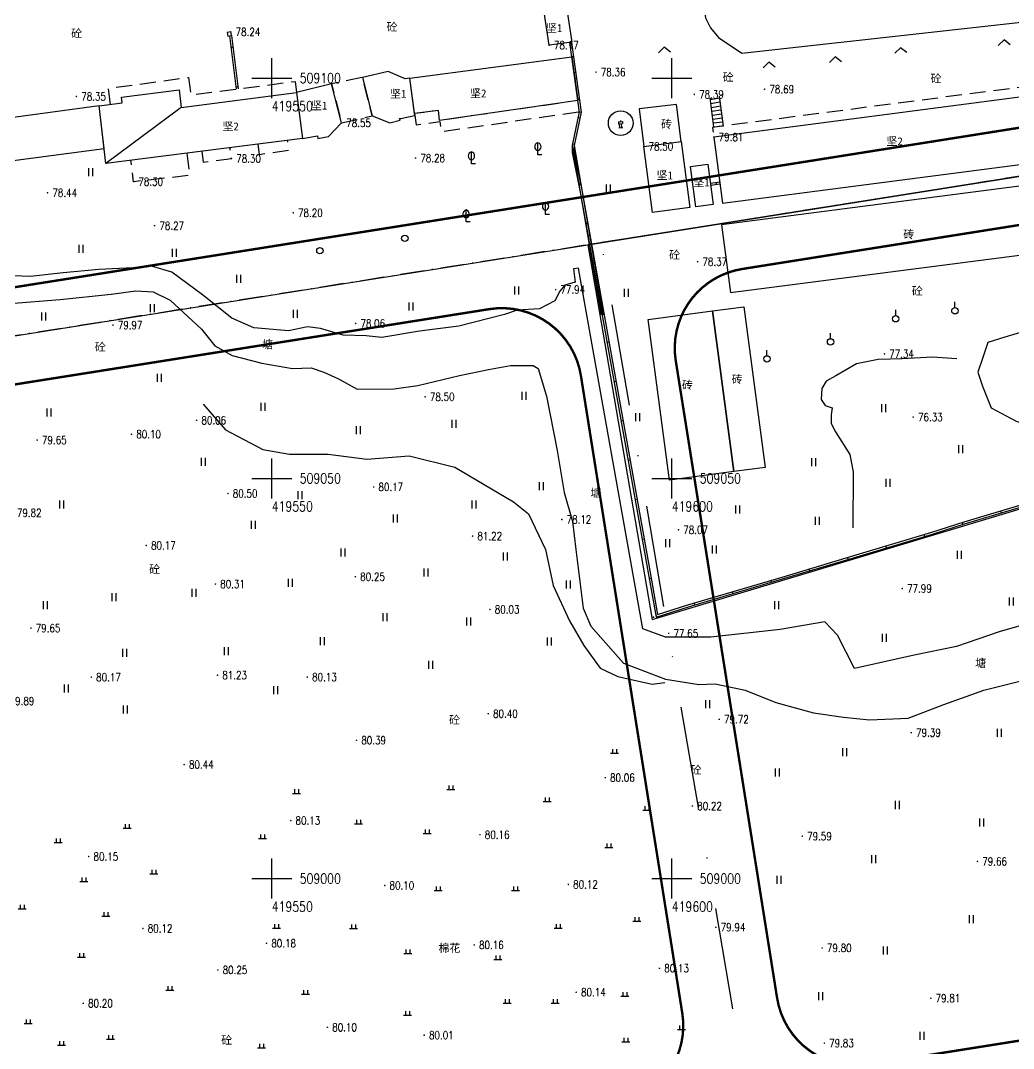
# Model space of a CAD drawing. Header units: millimetres. Extents: x 415847 to 420533, y 507593 to 509769.
# Drawn here: x 419518.6 to 419642.7, y 508978.8 to 509107.2 of the extents above; entities that cross this region are included whole.
import ezdxf
from ezdxf.enums import TextEntityAlignment as Align

# ---------------------------------------------------------------- set-up
doc = ezdxf.new("R2010")
doc.units = ezdxf.units.MM
for name, pattern in [('DASHDOT', [25.4, 12.7, -6.35, 0, -6.35]), ('X5', [3, 2, -1]), ('X9', [10, 6, -2, 0, -2])]:
    doc.linetypes.add(name, pattern=pattern)
for name, color, linetype in [('0-000规划道路中心线', 2, 'Continuous'), ('DLDW', 11, 'Continuous'), ('DMTZ', 3, 'Continuous'), ('GCD', 1, 'Continuous'), ('JMD', 6, 'Continuous'), ('JZD', 1, 'Continuous'), ('PP-COM', 7, 'Continuous'), ('RD-中线', 1, 'DASHDOT'), ('SXSS', 5, 'Continuous'), ('TK', 7, 'Continuous'), ('ZBTZ', 3, 'Continuous'), ('ZJ', 7, 'Continuous')]:
    doc.layers.add(name, color=color, linetype=linetype)
doc.styles.add('ht11k', font='simhei.ttf', dxfattribs={"height": 1})
doc.styles.add('HZ', font='rs.shx', dxfattribs={"width": 0.8, "bigfont": 'hztxt.shx'})
doc.linetypes.add('10421', pattern='A,2,[150,AAA.SHX,S=1,R=0,X=0,Y=1],1e-11', length=2)
doc.linetypes.add('10422', pattern='A,2,[150,AAA.SHX,S=1,R=0,X=0,Y=1],2,[177,AAA.SHX,S=1,R=0,X=0,Y=0.8],1e-09', length=4)

# ---------------------------------------------------------------- blocks, each defined once
blk = doc.blocks.new('gc121')
for p, q in [((-0.5, -1), (-0.5, 1)), ((0.5, -1), (0.5, 1))]:
    blk.add_line(p, q)
blk = doc.blocks.new('gc102')
for p, q in [((-1, 3), (1, 3)), ((-1, 3), (-1, 2)), ((-1, 2), (1, 2)), ((-1, 0), (1, 0)), ((-0.5, 0), (-0.5, 2)), ((0, 3.6), (0, 3)), ((0.5, 0), (0.5, 2)), ((1, 3), (1, 2))]:
    blk.add_line(p, q)
blk = doc.blocks.new('gc119')
for p, q in [((-1, 0), (1, 0)), ((-0.5, 1), (-0.5, 0)), ((0.5, 1), (0.5, 0))]:
    blk.add_line(p, q)
blk = doc.blocks.new('gc125')
blk.add_line((0, 0.8), (0, 2.2))
blk.add_circle((0, 0), 0.8)
blk = doc.blocks.new('gc211')
for p, q in [((0, 0), (-1.5, -1.32)), ((1.5, -1.32), (0, 0))]:
    blk.add_line(p, q)
blk = doc.blocks.new('acfgw')
at = {"color": 4}
for p, q in [((0, -5), (0, 5)), ((-5, 0), (5, 0))]:
    blk.add_line(p, q, dxfattribs=at)
blk = doc.blocks.new('GC0000')
at = {"linetype": 'Continuous'}
blk.add_point((0, 0), dxfattribs=at)
blk = doc.blocks.new('gc122')
blk.add_circle((0, 0), 0.8)
blk = doc.blocks.new('gc143')
for p, q in [((0, 0), (0, 3)), ((1, 0), (0, 0))]:
    blk.add_line(p, q)
for centre, start, end in [((0.225, 2), 102.68038, 257.31962), ((-0.225, 2), 282.68038, 77.31962)]:
    blk.add_arc(centre, 1.025, start, end)
blk = doc.blocks.new('GC200')
at = {"linetype": 'Continuous', "const_width": 0.2, "flags": 128}
blk.add_lwpolyline([(-0.1, 0, 1), (0.1, 0, 1)], format="xyb", close=True, dxfattribs=at)

msp = doc.modelspace()

# ---------------------------------------------------------------- linework, layer by layer
at = {"color": 0, "ltscale": 0.1}
msp.add_lwpolyline([(419753.583, 509175.875), (419748.787, 509182.569), (419702.35, 509197.503), (419702.709, 509198.672), (419677.073, 509207.506), (419673.216, 509209.035), (419664.369, 509212.495), (419658.501, 509214.79), (419656.948, 509215.397), (419642.661, 509218.021, -0.05388), (419498.541, 509156.064), (419438.141, 509137.489), (419465.554, 509059.139), (419467.988, 509059.888), (419589.514, 509079.17), (419731.871, 509101.758), (419728.938, 509122.43), (419747.296, 509127.638)], format="xyb", close=True, dxfattribs=at)
msp.add_lwpolyline([(419731.871, 509101.758), (419589.514, 509079.17), (419597.541, 509032.358), (419676.661, 509056.152), (419677.231, 509055.59), (419679.041, 509056.069), (419679.256, 509056.932), (419686.027, 509058.946), (419686.027, 509058.946), (419701.953, 509013.301), (419725.516, 509020.137), (419739.639, 509047.005)], close=True, dxfattribs=at)
at = {"layer": '0-000规划道路中心线', "linetype": 'X9', "ltscale": 0.5}
msp.add_line((419790.672, 509111.089), (419467.988, 509059.888), dxfattribs=at)
at = {"layer": 'DLDW', "color": 252, "linetype": '10422', "elevation": 78.323, "flags": 128}
msp.add_lwpolyline([(419602.645, 509111.056), (419603.755, 509110.92), (419604.223, 509107.523), (419604.838, 509106.284), (419605.844, 509105.071), (419608.737, 509103.109), (419657.952, 509108.553), (419657.624, 509120.201), (419620.009, 509118.298), (419618.921, 509118.209), (419616.848, 509117.826), (419614.132, 509117.234), (419611.373, 509116.46), (419602.304, 509112.789), (419602.645, 509111.056)], dxfattribs=at)
at = {"layer": 'DLDW', "color": 252, "linetype": 'Continuous'}
msp.add_circle((419593.616, 509094.38, 78.033), 1.542, dxfattribs=at)
at = {"layer": 'DMTZ', "color": 252, "linetype": '10421'}
for points, elevation in [([(419665.045, 509053.168), (419665.859, 509054.803), (419666.397, 509057.105), (419666.039, 509059.819), (419664.665, 509063.291), (419662.536, 509065.764), (419661.735, 509067.999), (419660.022, 509069.843), (419657.689, 509069.86), (419652.977, 509070.093), (419646.141, 509068.976), (419641.641, 509067.645), (419639.501, 509066.989), (419638.874, 509065.1), (419638.274, 509063.274), (419638.819, 509061.538), (419639.94, 509058.804), (419643.026, 509057.158), (419647.849, 509055.623), (419654.787, 509050.037)], 77.071), ([(419635.647, 509064.917), (419632.57, 509065.127), (419628.816, 509064.937), (419625.782, 509064.841), (419623.099, 509064.295), (419620.505, 509062.814), (419619.28, 509062.14), (419618.751, 509061.227), (419618.679, 509059.858), (419619.193, 509059.121), (419620.036, 509058.818), (419619.904, 509057.949), (419619.904, 509056.864), (419620.476, 509055.822), (419622.24, 509052.98), (419622.678, 509050.831), (419622.648, 509043.808)], 76.662), ([(419541.45, 509059.269), (419544.238, 509056.081), (419548.876, 509053.591), (419552.225, 509053.03), (419557.049, 509053.038), (419561.875, 509052.415), (419567.2, 509052.835), (419572.884, 509051.41), (419580.203, 509047.086), (419582.101, 509045.553), (419584.2, 509041.119), (419585.183, 509036.637), (419587.204, 509032.202), (419589.021, 509029.104), (419591.066, 509026.281), (419593.263, 509025.256), (419597.535, 509024.31), (419599.122, 509024.499)], 79.585)]:
    msp.add_lwpolyline(points, dxfattribs=dict(at, elevation=elevation))
at = {"layer": 'JMD', "color": 252, "linetype": 'Continuous'}
for p, q in [((419587.509, 509104.484, -3.639), (419587.261, 509104.452, -3.639)), ((419587.509, 509104.484), (419587.261, 509104.452)), ((419587.602, 509103.761, 80.712), (419587.354, 509103.729, -3.639)), ((419587.741, 509102.676), (419587.493, 509102.644)), ((419587.741, 509102.676), (419587.494, 509102.641)), ((419588.02, 509100.702), (419587.772, 509100.667)), ((419588.02, 509100.702), (419587.772, 509100.667)), ((419588.132, 509099.906), (419587.884, 509099.871)), ((419588.5, 509097.378), (419588.252, 509097.342)), ((419605.274, 509093.868, -3.639), (419604.795, 509097.541, 78.493)), ((419605.96, 509097.486, -3.639), (419604.83, 509097.275, -3.639)), ((419605.924, 509097.757, 78.493), (419606.412, 509094.016, -3.639)), ((419538.703, 509096.35), (419529.249, 509089.335)), ((419538.703, 509096.35), (419529.249, 509089.335)), ((419606.024, 509096.99, -3.639), (419604.893, 509096.788, -3.639)), ((419606.089, 509096.495, -3.639), (419604.957, 509096.301, -3.639)), ((419588.327, 509095.091), (419588.572, 509095.041)), ((419588.327, 509095.091), (419588.572, 509095.041)), ((419588.718, 509095.751), (419588.47, 509095.716)), ((419588.473, 509095.802), (419588.718, 509095.751)), ((419606.153, 509095.999, -3.639), (419605.02, 509095.815, -3.639)), ((419606.218, 509095.503, -3.639), (419605.084, 509095.328, -3.639)), ((419606.282, 509095.007, -3.639), (419605.147, 509094.841, -3.639)), ((419606.347, 509094.512, -3.639), (419605.21, 509094.355, -3.639)), ((419606.412, 509094.016, -3.639), (419605.274, 509093.868, -3.639)), ((419587.648, 509091.787), (419587.892, 509091.736)), ((419587.846, 509090.185), (419588.092, 509090.227)), ((419587.846, 509090.185), (419588.092, 509090.227)), ((419588.345, 509086.712, 82.81), (419588.59, 509086.761, 82.81)), ((419588.416, 509086.86), (419588.662, 509086.902)), ((419604.824, 509086.895), (419604.856, 509086.647)), ((419605.511, 509086.985, -3.639), (419605.543, 509086.737, -3.639)), ((419605.994, 509087.047), (419606.026, 509086.8)), ((419588.691, 509085.257), (419588.937, 509085.299)), ((419588.691, 509085.257), (419588.937, 509085.299)), ((419589.261, 509081.932), (419589.507, 509081.974)), ((419589.247, 509081.794, 82.81), (419589.493, 509081.838, 82.81)), ((419589.536, 509080.329), (419589.782, 509080.371)), ((419589.536, 509080.329), (419589.782, 509080.371)), ((419590.106, 509077.004), (419590.352, 509077.046)), ((419590.128, 509076.872, 82.81), (419590.374, 509076.916, 82.81)), ((419590.381, 509075.401), (419590.627, 509075.443)), ((419590.381, 509075.401), (419590.627, 509075.443)), ((419591.009, 509071.95, 82.81), (419591.256, 509071.994, 82.81)), ((419591.226, 509070.473), (419591.472, 509070.515)), ((419591.891, 509067.029, 82.81), (419592.137, 509067.073, 82.81)), ((419592.772, 509062.107, 82.81), (419593.018, 509062.151, 82.81)), ((419593.653, 509057.185, 82.81), (419593.899, 509057.229, 82.81)), ((419594.534, 509052.263, 82.81), (419594.78, 509052.308, 82.81)), ((419595.415, 509047.342, 82.81), (419595.661, 509047.386, 82.81)), ((419641.192, 509045.695, 82.81), (419641.12, 509045.935, 82.81)), ((419636.404, 509044.255, 82.81), (419636.328, 509044.493, 82.81)), ((419596.296, 509042.42, 82.81), (419596.543, 509042.464, 82.81)), ((419631.634, 509042.755, 82.81), (419631.563, 509042.995, 82.81)), ((419626.843, 509041.325, 82.81), (419626.772, 509041.564, 82.81)), ((419622.052, 509039.894, 82.81), (419621.981, 509040.133, 82.81)), ((419617.262, 509038.46, 82.81), (419617.191, 509038.699, 82.81)), ((419597.177, 509037.498, 82.81), (419597.423, 509037.542, 82.81)), ((419612.471, 509037.031, 82.81), (419612.4, 509037.271, 82.81)), ((419607.675, 509035.617, 82.81), (419607.604, 509035.857, 82.81)), ((419602.879, 509034.203, 82.81), (419602.809, 509034.442, 82.81)), ((419598.117, 509032.68, 82.81), (419598.04, 509032.918, 82.81))]:
    msp.add_line(p, q, dxfattribs=at)
at = {"layer": 'JMD', "color": 252, "linetype": 'Continuous', "flags": 128}
for points, elevation in [([(419586.906, 509108.586), (419587.509, 509104.484), (419584.673, 509104.119), (419584.07, 509108.221)], 78.403), ([(419544.955, 509105.308), (419544.888, 509105.765), (419544.427, 509105.706), (419544.495, 509105.241)], 78.353), ([(419553.1, 509098.212), (419553.833, 509092.474), (419555.706, 509092.81), (419555.771, 509092.449), (419557.102, 509092.688), (419558.715, 509094.395), (419557.485, 509099.269)], 78.353), ([(419653.049, 509098.863), (419605.261, 509092.641), (419606.344, 509084.372), (419654.126, 509090.593)], 78.643), ([(419528.451, 509096.544), (419531.324, 509096.916), (419531.233, 509097.618), (419538.419, 509098.548), (419538.703, 509096.35), (419553.1, 509098.212), (419553.833, 509092.474), (419529.249, 509089.335)], 78.383), ([(419501.732, 509092.933), (419502.504, 509087.709), (419529.043, 509091.199), (419528.451, 509096.544)], 78.113), ([(419601.167, 509092.102), (419600.575, 509096.697), (419595.941, 509096.144), (419596.491, 509091.458)], 78.533), ([(419596.497, 509091.459), (419601.167, 509092.102), (419602.243, 509083.838), (419597.573, 509083.195)], 78.533), ([(419602.36, 509088.977), (419604.518, 509089.243), (419605.172, 509084.219), (419603.016, 509083.939)], 78.633)]:
    msp.add_lwpolyline(points, close=True, dxfattribs=dict(at, elevation=elevation))
for points, elevation in [([(419544.707, 509105.276), (419545.566, 509098.633)], 78.353), ([(419544.955, 509105.308), (419545.814, 509098.665)], 78.353), ([(419544.891, 509103.855), (419545.139, 509103.887)], 78.353), ([(419587.493, 509102.644), (419587.261, 509104.452)], 80.712), ([(419587.493, 509102.644), (419587.261, 509104.452)], 80.712), ([(419587.493, 509102.644), (419587.261, 509104.452)], 80.712), ([(419587.741, 509102.676), (419587.509, 509104.484)], 80.712), ([(419566.11, 509100.169), (419564.546, 509100.812), (419561.353, 509100.095), (419562.551, 509095.282), (419564.747, 509094.399), (419566.041, 509094.745), (419565.987, 509094.946), (419566.11, 509094.97)], 78.533), ([(419566.11, 509094.97), (419567.886, 509095.316), (419567.274, 509100.001), (419566.7, 509099.927), (419566.11, 509100.169)], 78.533), ([(419545.532, 509098.898), (419545.78, 509098.93)], 78.353), ([(419587.558, 509091.631), (419587.54, 509090.695), (419588.538, 509085.752), (419597.055, 509038.181), (419598.04, 509032.655), (419602.077, 509033.966), (419613.849, 509037.438), (419622.3, 509039.968), (419632.58, 509043.038), (419636.606, 509044.319), (419644.4, 509046.658), (419652.488, 509049.046), (419655.37, 509050.137), (419667.271, 509053.545), (419675.248, 509055.896)], 82.81), ([(419587.808, 509091.626), (419587.791, 509090.718), (419588.784, 509085.799), (419597.302, 509038.225), (419598.236, 509032.981), (419602.003, 509034.205), (419613.778, 509037.678), (419622.229, 509040.208), (419632.507, 509043.277), (419636.533, 509044.558), (419644.329, 509046.898), (419652.409, 509049.283), (419655.292, 509050.375), (419667.202, 509053.785), (419675.038, 509056.095)], 82.81), ([(419604.824, 509086.895), (419605.994, 509087.047)], -3.639), ([(419604.856, 509086.647), (419606.027, 509086.8)], -3.639), ([(419604.856, 509086.647), (419606.026, 509086.8)], -3.639), ([(419604.856, 509086.647), (419606.026, 509086.8)], -3.639)]:
    msp.add_lwpolyline(points, dxfattribs=dict(at, elevation=elevation))
msp.add_lwpolyline([(419588.274, 509097.188), (419570.99, 509094.713), (419570.828, 509095.953), (419567.854, 509095.564), (419567.274, 509100.001), (419587.493, 509102.644)], close=True, dxfattribs=at)
for points in [[(419588.47, 509095.716), (419587.494, 509102.641)], [(419588.47, 509095.716), (419587.494, 509102.641)], [(419588.718, 509095.751), (419587.741, 509102.676)], [(419591.226, 509070.473), (419587.606, 509091.584), (419588.473, 509095.802)], [(419591.472, 509070.515), (419587.86, 509091.58), (419588.718, 509095.751)], [(419591.472, 509070.515), (419587.86, 509091.58), (419588.718, 509095.751)], [(419591.466, 509070.55), (419587.86, 509091.58), (419588.718, 509095.751)]]:
    msp.add_lwpolyline(points, dxfattribs=at)
at = {"layer": 'JMD', "color": 252, "linetype": 'X5', "flags": 128}
for points, elevation in [([(419529.864, 509096.697), (419529.616, 509098.725), (419539.614, 509100.098), (419539.899, 509097.9), (419552.923, 509099.585), (419553.1, 509098.212)], 78.383), ([(419653.049, 509098.863), (419652.893, 509100.068), (419605.105, 509093.846), (419605.261, 509092.641)], 78.733)]:
    msp.add_lwpolyline(points, dxfattribs=dict(at, elevation=elevation))
at = {"layer": 'JMD', "color": 252, "linetype": 'X5', "elevation": 78.579, "flags": 128}
msp.add_lwpolyline([(419558.715, 509094.395), (419562.551, 509095.282), (419561.353, 509100.095), (419557.485, 509099.269)], close=True, dxfattribs=at)
at = {"layer": 'JMD', "color": 252, "linetype": 'X5', "flags": 128}
msp.add_lwpolyline([(419567.854, 509095.564), (419567.886, 509095.316), (419568.035, 509094.176), (419571.01, 509094.564), (419571.189, 509093.327), (419588.473, 509095.802), (419588.274, 509097.188), (419570.99, 509094.713), (419570.828, 509095.953)], close=True, dxfattribs=at)
for points in [[(419548.281, 509091.765), (419548.446, 509090.475), (419552.124, 509091.003), (419551.967, 509092.235)], [(419541.275, 509090.87), (419541.45, 509089.503), (419544.962, 509089.944), (419544.787, 509091.319)], [(419539.399, 509090.631), (419539.756, 509087.835), (419532.735, 509087.062), (419532.394, 509089.736)]]:
    msp.add_lwpolyline(points, dxfattribs=at)
at = {"layer": 'JMD', "color": 252}
for points, elevation in [([(419655.015, 509087.993), (419606.229, 509081.687), (419607.323, 509073.226), (419656.034, 509079.499)], 81.351), ([(419599.721, 509049.774), (419597.046, 509069.841), (419605.1, 509070.915), (419607.775, 509050.847)], 80.632), ([(419607.775, 509050.847), (419605.1, 509070.915), (419609.006, 509071.435), (419611.68, 509051.367)], 81.474)]:
    msp.add_lwpolyline(points, close=True, dxfattribs=dict(at, elevation=elevation))
at = {"layer": 'PP-COM', "color": 7, "ltscale": 100, "const_width": 0.3, "flags": 128}
for points in [[(419703.873, 509245.252), (419755.757, 509172.839, -0.088448), (419776.925, 509128.485, -0.4472552), (419767.236, 509113.446), (419487.97, 509069.134)], [(419601.313, 508983.201), (419588.643, 509062.837, 0.4140939), (419577.2, 509071.142), (419489.851, 509057.282)], [(419449.504, 509047.926), (419376.474, 509025.467, 0.4207814), (419369.923, 509012.756), (419388.681, 508956.289, 0.3671351), (419410.795, 508942.841), (419593.004, 508971.753, 0.4143335), (419601.313, 508983.201)]]:
    msp.add_lwpolyline(points, format="xyb", dxfattribs=at)
msp.add_lwpolyline([(419777.304, 509000.996), (419624.609, 508976.768, -0.4140936), (419613.166, 508985.073), (419600.496, 509064.709, -0.4143332), (419608.805, 509076.157), (419761.848, 509100.441, -0.4157541), (419784.751, 509083.718), (419793.939, 509023.779, -0.412675)], format="xyb", close=True, dxfattribs=at)
at = {"layer": 'RD-中线'}
msp.add_line((419611.969, 508958.616), (419591.221, 509079.442), dxfattribs=at)
at = {"layer": 'SXSS', "color": 252, "linetype": '10421'}
for points, elevation in [([(419596.395, 509031.202), (419588.363, 509076.24), (419587.707, 509076.163), (419587.941, 509074.505), (419586.616, 509074.144), (419586.005, 509073.383), (419585.369, 509072.166), (419583.479, 509071.164), (419580.69, 509071.008), (419579.109, 509070.484), (419573.394, 509069), (419568.488, 509068.406), (419563.779, 509067.596), (419561.813, 509067.789), (419558.941, 509067.894), (419556.08, 509068.735), (419554.463, 509068.929), (419552.079, 509068.447), (419547.748, 509068.789), (419545.011, 509070.001), (419541.357, 509072.948), (419537.517, 509075.766), (419534.974, 509076.522), (419532.682, 509076.302), (419528.405, 509076.101), (419523.952, 509075.659), (419519.869, 509075.219), (419516.649, 509075.323)], 78.185), ([(419517.272, 509071.86), (419523.558, 509072.361), (419529.921, 509073.016), (419533.018, 509073.419), (419535.197, 509073.3), (419537.314, 509072.259), (419541.209, 509068.641), (419542.882, 509066.555), (419545.073, 509065.329), (419548.774, 509064.383), (419552.599, 509063.743), (419554.928, 509063.801), (419556.508, 509063.25), (419558.354, 509062.424), (419560.678, 509061.138), (419565.298, 509061.19), (419568.256, 509061.594), (419573.461, 509062.86), (419577.085, 509063.587), (419579.854, 509064.113), (419582.679, 509064.117), (419583.319, 509063.734), (419584.343, 509060.266), (419585.664, 509053.47), (419586.533, 509048.238), (419587.586, 509044.613), (419587.994, 509041.097), (419588.937, 509033.78), (419589.89, 509031.545), (419593.958, 509026.898), (419599.215, 509024.918)], 78.56), ([(419646.714, 509032.496), (419640.912, 509030.815), (419635.589, 509029.006), (419630.317, 509027.912), (419622.847, 509026.24), (419620.735, 509030.406), (419619.117, 509032.098), (419613.563, 509031.134), (419604.865, 509030.166), (419599.233, 509030.157), (419596.395, 509031.202)], 77.826), ([(419599.215, 509024.918), (419601.062, 509024.623), (419603.394, 509024.241), (419605.425, 509024.337), (419609.155, 509023.528), (419612.989, 509021.983), (419617.73, 509020.716), (419621.485, 509020.152), (419624.724, 509019.819), (419629.531, 509020.042), (419634.01, 509021.753), (419639.006, 509023.541), (419643.833, 509024.73)], 79.585)]:
    msp.add_lwpolyline(points, dxfattribs=dict(at, elevation=elevation))

# ---------------------------------------------------------------- block references
at = {"layer": 'DLDW', "color": 252, "linetype": 'Continuous', "xscale": 0.2499434900743988, "yscale": 0.2499434900743988, "zscale": 0.4998869801717842, "rotation": 3.337455158189995}
msp.add_blockref('gc102', (419593.628, 509093.805, -3.639), dxfattribs=at)
at = {"layer": 'GCD', "color": 252, "linetype": 'Continuous'}
ref = msp.add_blockref('GC200', (419544.888, 509105.765, 78.243), dxfattribs=dict(at, xscale=0.5, yscale=0.5, zscale=0.5))
ref.add_attrib('height', '78.24', dxfattribs={"linetype": 'Continuous', "height": 1, "style": 'HZ', "width": 0.8}).set_placement((419545.488, 509105.765, 78.243), align=Align.MIDDLE_LEFT)
ref = msp.add_blockref('GC200', (419584.673, 509104.119, 78.173), dxfattribs=dict(at, xscale=0.5, yscale=0.5, zscale=0.5))
ref.add_attrib('height', '78.17', dxfattribs={"linetype": 'Continuous', "height": 1, "style": 'HZ', "width": 0.8}).set_placement((419585.273, 509104.119, 78.173), align=Align.MIDDLE_LEFT)
ref = msp.add_blockref('GC200', (419590.529, 509100.745, 78.36), dxfattribs=dict(at, xscale=0.5, yscale=0.5, zscale=0.5))
ref.add_attrib('height', '78.36', dxfattribs={"linetype": 'Continuous', "height": 1, "style": 'HZ', "width": 0.8}).set_placement((419591.129, 509100.745, 78.36), align=Align.MIDDLE_LEFT)
ref = msp.add_blockref('GC200', (419611.601, 509098.611, 78.69), dxfattribs=dict(at, xscale=0.5, yscale=0.5, zscale=0.5))
ref.add_attrib('height', '78.69', dxfattribs={"linetype": 'Continuous', "height": 1, "style": 'HZ', "width": 0.8}).set_placement((419612.201, 509098.611, 78.69), align=Align.MIDDLE_LEFT)
ref = msp.add_blockref('GC200', (419525.59, 509097.706, 78.353), dxfattribs=dict(at, xscale=0.5, yscale=0.5, zscale=0.5))
ref.add_attrib('height', '78.35', dxfattribs={"linetype": 'Continuous', "height": 1, "style": 'HZ', "width": 0.8}).set_placement((419526.19, 509097.706, 78.353), align=Align.MIDDLE_LEFT)
ref = msp.add_blockref('GC200', (419602.818, 509097.967, 78.393), dxfattribs=dict(at, xscale=0.5, yscale=0.5, zscale=0.5))
ref.add_attrib('height', '78.39', dxfattribs={"linetype": 'Continuous', "height": 1, "style": 'HZ', "width": 0.8}).set_placement((419603.418, 509097.967, 78.393), align=Align.MIDDLE_LEFT)
ref = msp.add_blockref('GC200', (419558.715, 509094.395, 78.549), dxfattribs=dict(at, xscale=0.5, yscale=0.5, zscale=0.5))
ref.add_attrib('height', '78.55', dxfattribs={"linetype": 'Continuous', "height": 1, "style": 'HZ', "width": 0.8}).set_placement((419559.315, 509094.395, 78.549), align=Align.MIDDLE_LEFT)
ref = msp.add_blockref('GC200', (419605.261, 509092.641, 79.813), dxfattribs=dict(at, xscale=0.5, yscale=0.5, zscale=0.5))
ref.add_attrib('height', '79.81', dxfattribs={"linetype": 'Continuous', "height": 1, "style": 'HZ', "width": 0.8}).set_placement((419605.861, 509092.641, 79.813), align=Align.MIDDLE_LEFT)
ref = msp.add_blockref('GC200', (419596.497, 509091.459, 78.503), dxfattribs=dict(at, xscale=0.5, yscale=0.5, zscale=0.5))
ref.add_attrib('height', '78.50', dxfattribs={"linetype": 'Continuous', "height": 1, "style": 'HZ', "width": 0.8}).set_placement((419597.097, 509091.459, 78.503), align=Align.MIDDLE_LEFT)
ref = msp.add_blockref('GC200', (419544.962, 509089.944, 78.301), dxfattribs=dict(at, xscale=0.5, yscale=0.5, zscale=0.5))
ref.add_attrib('height', '78.30', dxfattribs={"linetype": 'Continuous', "height": 1, "style": 'HZ', "width": 0.8}).set_placement((419545.562, 509089.944, 78.301), align=Align.MIDDLE_LEFT)
ref = msp.add_blockref('GC200', (419567.977, 509090.014, 78.277), dxfattribs=dict(at, xscale=0.5, yscale=0.5, zscale=0.5))
ref.add_attrib('height', '78.28', dxfattribs={"linetype": 'Continuous', "height": 1, "style": 'HZ', "width": 0.8}).set_placement((419568.577, 509090.014, 78.277), align=Align.MIDDLE_LEFT)
ref = msp.add_blockref('GC200', (419532.735, 509087.062, 78.302), dxfattribs=dict(at, xscale=0.5, yscale=0.5, zscale=0.5))
ref.add_attrib('height', '78.30', dxfattribs={"linetype": 'Continuous', "height": 1, "style": 'HZ', "width": 0.8}).set_placement((419533.335, 509087.062, 78.302), align=Align.MIDDLE_LEFT)
ref = msp.add_blockref('GC200', (419521.987, 509085.681, 78.438), dxfattribs=dict(at, xscale=0.5, yscale=0.5, zscale=0.5))
ref.add_attrib('height', '78.44', dxfattribs={"linetype": 'Continuous', "height": 1, "style": 'HZ', "width": 0.8}).set_placement((419522.587, 509085.681, 78.438), align=Align.MIDDLE_LEFT)
ref = msp.add_blockref('GC200', (419552.691, 509083.171, 78.2), dxfattribs=dict(at, xscale=0.5, yscale=0.5, zscale=0.5))
ref.add_attrib('height', '78.20', dxfattribs={"linetype": 'Continuous', "height": 1, "style": 'HZ', "width": 0.8}).set_placement((419553.291, 509083.171, 78.2), align=Align.MIDDLE_LEFT)
ref = msp.add_blockref('GC200', (419535.361, 509081.568, 78.27), dxfattribs=dict(at, xscale=0.5, yscale=0.5, zscale=0.5))
ref.add_attrib('height', '78.27', dxfattribs={"linetype": 'Continuous', "height": 1, "style": 'HZ', "width": 0.8}).set_placement((419535.961, 509081.568, 78.27), align=Align.MIDDLE_LEFT)
ref = msp.add_blockref('GC200', (419603.23, 509077.064, 78.37), dxfattribs=dict(at, xscale=0.5, yscale=0.5, zscale=0.5))
ref.add_attrib('height', '78.37', dxfattribs={"linetype": 'Continuous', "height": 1, "style": 'HZ', "width": 0.8}).set_placement((419603.83, 509077.064, 78.37), align=Align.MIDDLE_LEFT)
ref = msp.add_blockref('GC200', (419585.486, 509073.58, 77.94), dxfattribs=dict(at, xscale=0.5, yscale=0.5, zscale=0.5))
ref.add_attrib('height', '77.94', dxfattribs={"linetype": 'Continuous', "height": 1, "style": 'HZ', "width": 0.8}).set_placement((419586.086, 509073.58, 77.94), align=Align.MIDDLE_LEFT)
ref = msp.add_blockref('GC200', (419530.162, 509069.148, 79.97), dxfattribs=dict(at, xscale=0.5, yscale=0.5, zscale=0.5))
ref.add_attrib('height', '79.97', dxfattribs={"linetype": 'Continuous', "height": 1, "style": 'HZ', "width": 0.8}).set_placement((419530.762, 509069.148, 79.97), align=Align.MIDDLE_LEFT)
ref = msp.add_blockref('GC200', (419530.162, 509069.148, 79.97), dxfattribs=dict(at, xscale=0.5, yscale=0.5, zscale=0.5))
ref.add_attrib('height', '79.97', dxfattribs={"linetype": 'Continuous', "height": 1, "style": 'HZ', "width": 0.8}).set_placement((419530.762, 509069.148, 79.97), align=Align.MIDDLE_LEFT)
ref = msp.add_blockref('GC200', (419560.488, 509069.352, 78.06), dxfattribs=dict(at, xscale=0.5, yscale=0.5, zscale=0.5))
ref.add_attrib('height', '78.06', dxfattribs={"linetype": 'Continuous', "height": 1, "style": 'HZ', "width": 0.8}).set_placement((419561.088, 509069.352, 78.06), align=Align.MIDDLE_LEFT)
ref = msp.add_blockref('GC200', (419626.579, 509065.548, 77.34), dxfattribs=dict(at, xscale=0.5, yscale=0.5, zscale=0.5))
ref.add_attrib('height', '77.34', dxfattribs={"linetype": 'Continuous', "height": 1, "style": 'HZ', "width": 0.8}).set_placement((419627.179, 509065.548, 77.34), align=Align.MIDDLE_LEFT)
ref = msp.add_blockref('GC200', (419569.17, 509060.183, 78.5), dxfattribs=dict(at, xscale=0.5, yscale=0.5, zscale=0.5))
ref.add_attrib('height', '78.50', dxfattribs={"linetype": 'Continuous', "height": 1, "style": 'HZ', "width": 0.8}).set_placement((419569.77, 509060.183, 78.5), align=Align.MIDDLE_LEFT)
ref = msp.add_blockref('GC200', (419540.614, 509057.246, 80.06), dxfattribs=dict(at, xscale=0.5, yscale=0.5, zscale=0.5))
ref.add_attrib('height', '80.06', dxfattribs={"linetype": 'Continuous', "height": 1, "style": 'HZ', "width": 0.8}).set_placement((419541.214, 509057.246, 80.06), align=Align.MIDDLE_LEFT)
ref = msp.add_blockref('GC200', (419630.178, 509057.66, 76.33), dxfattribs=dict(at, xscale=0.5, yscale=0.5, zscale=0.5))
ref.add_attrib('height', '76.33', dxfattribs={"linetype": 'Continuous', "height": 1, "style": 'HZ', "width": 0.8}).set_placement((419630.778, 509057.66, 76.33), align=Align.MIDDLE_LEFT)
ref = msp.add_blockref('GC200', (419520.688, 509054.787, 79.65), dxfattribs=dict(at, xscale=0.5, yscale=0.5, zscale=0.5))
ref.add_attrib('height', '79.65', dxfattribs={"linetype": 'Continuous', "height": 1, "style": 'HZ', "width": 0.8}).set_placement((419521.288, 509054.787, 79.65), align=Align.MIDDLE_LEFT)
ref = msp.add_blockref('GC200', (419532.474, 509055.511, 80.1), dxfattribs=dict(at, xscale=0.5, yscale=0.5, zscale=0.5))
ref.add_attrib('height', '80.10', dxfattribs={"linetype": 'Continuous', "height": 1, "style": 'HZ', "width": 0.8}).set_placement((419533.074, 509055.511, 80.1), align=Align.MIDDLE_LEFT)
ref = msp.add_blockref('GC200', (419544.532, 509048.109, 80.5), dxfattribs=dict(at, xscale=0.5, yscale=0.5, zscale=0.5))
ref.add_attrib('height', '80.50', dxfattribs={"linetype": 'Continuous', "height": 1, "style": 'HZ', "width": 0.8}).set_placement((419545.132, 509048.109, 80.5), align=Align.MIDDLE_LEFT)
ref = msp.add_blockref('GC200', (419562.74, 509048.926, 80.17), dxfattribs=dict(at, xscale=0.5, yscale=0.5, zscale=0.5))
ref.add_attrib('height', '80.17', dxfattribs={"linetype": 'Continuous', "height": 1, "style": 'HZ', "width": 0.8}).set_placement((419563.34, 509048.926, 80.17), align=Align.MIDDLE_LEFT)
ref = msp.add_blockref('GC200', (419517.55, 509045.691, 79.82), dxfattribs=dict(at, xscale=0.5, yscale=0.5, zscale=0.5))
ref.add_attrib('height', '79.82', dxfattribs={"linetype": 'Continuous', "height": 1, "style": 'HZ', "width": 0.8}).set_placement((419518.15, 509045.691, 79.82), align=Align.MIDDLE_LEFT)
ref = msp.add_blockref('GC200', (419586.261, 509044.868, 78.12), dxfattribs=dict(at, xscale=0.5, yscale=0.5, zscale=0.5))
ref.add_attrib('height', '78.12', dxfattribs={"linetype": 'Continuous', "height": 1, "style": 'HZ', "width": 0.8}).set_placement((419586.861, 509044.868, 78.12), align=Align.MIDDLE_LEFT)
ref = msp.add_blockref('GC200', (419600.837, 509043.576, 78.07), dxfattribs=dict(at, xscale=0.5, yscale=0.5, zscale=0.5))
ref.add_attrib('height', '78.07', dxfattribs={"linetype": 'Continuous', "height": 1, "style": 'HZ', "width": 0.8}).set_placement((419601.437, 509043.576, 78.07), align=Align.MIDDLE_LEFT)
ref = msp.add_blockref('GC200', (419534.314, 509041.621, 80.17), dxfattribs=dict(at, xscale=0.5, yscale=0.5, zscale=0.5))
ref.add_attrib('height', '80.17', dxfattribs={"linetype": 'Continuous', "height": 1, "style": 'HZ', "width": 0.8}).set_placement((419534.914, 509041.621, 80.17), align=Align.MIDDLE_LEFT)
ref = msp.add_blockref('GC200', (419534.314, 509041.621, 80.17), dxfattribs=dict(at, xscale=0.5, yscale=0.5, zscale=0.5))
ref.add_attrib('height', '80.17', dxfattribs={"linetype": 'Continuous', "height": 1, "style": 'HZ', "width": 0.8}).set_placement((419534.914, 509041.621, 80.17), align=Align.MIDDLE_LEFT)
ref = msp.add_blockref('GC200', (419575.109, 509042.792, 81.22), dxfattribs=dict(at, xscale=0.5, yscale=0.5, zscale=0.5))
ref.add_attrib('height', '81.22', dxfattribs={"linetype": 'Continuous', "height": 1, "style": 'HZ', "width": 0.8}).set_placement((419575.709, 509042.792, 81.22), align=Align.MIDDLE_LEFT)
ref = msp.add_blockref('GC200', (419542.964, 509036.798, 80.31), dxfattribs=dict(at, xscale=0.5, yscale=0.5, zscale=0.5))
ref.add_attrib('height', '80.31', dxfattribs={"linetype": 'Continuous', "height": 1, "style": 'HZ', "width": 0.8}).set_placement((419543.564, 509036.798, 80.31), align=Align.MIDDLE_LEFT)
ref = msp.add_blockref('GC200', (419560.459, 509037.714, 80.25), dxfattribs=dict(at, xscale=0.5, yscale=0.5, zscale=0.5))
ref.add_attrib('height', '80.25', dxfattribs={"linetype": 'Continuous', "height": 1, "style": 'HZ', "width": 0.8}).set_placement((419561.059, 509037.714, 80.25), align=Align.MIDDLE_LEFT)
ref = msp.add_blockref('GC200', (419628.813, 509036.239, 77.99), dxfattribs=dict(at, xscale=0.5, yscale=0.5, zscale=0.5))
ref.add_attrib('height', '77.99', dxfattribs={"linetype": 'Continuous', "height": 1, "style": 'HZ', "width": 0.8}).set_placement((419629.413, 509036.239, 77.99), align=Align.MIDDLE_LEFT)
ref = msp.add_blockref('GC200', (419577.277, 509033.623, 80.03), dxfattribs=dict(at, xscale=0.5, yscale=0.5, zscale=0.5))
ref.add_attrib('height', '80.03', dxfattribs={"linetype": 'Continuous', "height": 1, "style": 'HZ', "width": 0.8}).set_placement((419577.877, 509033.623, 80.03), align=Align.MIDDLE_LEFT)
ref = msp.add_blockref('GC200', (419519.906, 509031.289, 79.65), dxfattribs=dict(at, xscale=0.5, yscale=0.5, zscale=0.5))
ref.add_attrib('height', '79.65', dxfattribs={"linetype": 'Continuous', "height": 1, "style": 'HZ', "width": 0.8}).set_placement((419520.506, 509031.289, 79.65), align=Align.MIDDLE_LEFT)
ref = msp.add_blockref('GC200', (419599.617, 509030.639, 77.65), dxfattribs=dict(at, xscale=0.5, yscale=0.5, zscale=0.5))
ref.add_attrib('height', '77.65', dxfattribs={"linetype": 'Continuous', "height": 1, "style": 'HZ', "width": 0.8}).set_placement((419600.217, 509030.639, 77.65), align=Align.MIDDLE_LEFT)
ref = msp.add_blockref('GC200', (419527.458, 509025.16, 80.17), dxfattribs=dict(at, xscale=0.5, yscale=0.5, zscale=0.5))
ref.add_attrib('height', '80.17', dxfattribs={"linetype": 'Continuous', "height": 1, "style": 'HZ', "width": 0.8}).set_placement((419528.058, 509025.16, 80.17), align=Align.MIDDLE_LEFT)
ref = msp.add_blockref('GC200', (419543.222, 509025.408, 81.23), dxfattribs=dict(at, xscale=0.5, yscale=0.5, zscale=0.5))
ref.add_attrib('height', '81.23', dxfattribs={"linetype": 'Continuous', "height": 1, "style": 'HZ', "width": 0.8}).set_placement((419543.822, 509025.408, 81.23), align=Align.MIDDLE_LEFT)
ref = msp.add_blockref('GC200', (419554.446, 509025.176, 80.13), dxfattribs=dict(at, xscale=0.5, yscale=0.5, zscale=0.5))
ref.add_attrib('height', '80.13', dxfattribs={"linetype": 'Continuous', "height": 1, "style": 'HZ', "width": 0.8}).set_placement((419555.046, 509025.176, 80.13), align=Align.MIDDLE_LEFT)
ref = msp.add_blockref('GC200', (419516.647, 509022.187, 79.89), dxfattribs=dict(at, xscale=0.5, yscale=0.5, zscale=0.5))
ref.add_attrib('height', '79.89', dxfattribs={"linetype": 'Continuous', "height": 1, "style": 'HZ', "width": 0.8}).set_placement((419517.247, 509022.187, 79.89), align=Align.MIDDLE_LEFT)
ref = msp.add_blockref('GC200', (419577.064, 509020.602, 80.4), dxfattribs=dict(at, xscale=0.5, yscale=0.5, zscale=0.5))
ref.add_attrib('height', '80.40', dxfattribs={"linetype": 'Continuous', "height": 1, "style": 'HZ', "width": 0.8}).set_placement((419577.664, 509020.602, 80.4), align=Align.MIDDLE_LEFT)
ref = msp.add_blockref('GC200', (419605.934, 509019.899, 79.72), dxfattribs=dict(at, xscale=0.5, yscale=0.5, zscale=0.5))
ref.add_attrib('height', '79.72', dxfattribs={"linetype": 'Continuous', "height": 1, "style": 'HZ', "width": 0.8}).set_placement((419606.534, 509019.899, 79.72), align=Align.MIDDLE_LEFT)
ref = msp.add_blockref('GC200', (419560.598, 509017.277, 80.39), dxfattribs=dict(at, xscale=0.5, yscale=0.5, zscale=0.5))
ref.add_attrib('height', '80.39', dxfattribs={"linetype": 'Continuous', "height": 1, "style": 'HZ', "width": 0.8}).set_placement((419561.198, 509017.277, 80.39), align=Align.MIDDLE_LEFT)
ref = msp.add_blockref('GC200', (419629.935, 509018.231, 79.39), dxfattribs=dict(at, xscale=0.5, yscale=0.5, zscale=0.5))
ref.add_attrib('height', '79.39', dxfattribs={"linetype": 'Continuous', "height": 1, "style": 'HZ', "width": 0.8}).set_placement((419630.535, 509018.231, 79.39), align=Align.MIDDLE_LEFT)
ref = msp.add_blockref('GC200', (419539.056, 509014.242, 80.437), dxfattribs=dict(at, xscale=0.5, yscale=0.5, zscale=0.5))
ref.add_attrib('height', '80.44', dxfattribs={"linetype": 'Continuous', "height": 1, "style": 'HZ', "width": 0.8}).set_placement((419539.656, 509014.242, 80.437), align=Align.MIDDLE_LEFT)
ref = msp.add_blockref('GC200', (419539.056, 509014.242, 80.437), dxfattribs=dict(at, xscale=0.5, yscale=0.5, zscale=0.5))
ref.add_attrib('height', '80.44', dxfattribs={"linetype": 'Continuous', "height": 1, "style": 'HZ', "width": 0.8}).set_placement((419539.656, 509014.242, 80.437), align=Align.MIDDLE_LEFT)
ref = msp.add_blockref('GC200', (419591.69, 509012.615, 80.06), dxfattribs=dict(at, xscale=0.5, yscale=0.5, zscale=0.5))
ref.add_attrib('height', '80.06', dxfattribs={"linetype": 'Continuous', "height": 1, "style": 'HZ', "width": 0.8}).set_placement((419592.29, 509012.615, 80.06), align=Align.MIDDLE_LEFT)
ref = msp.add_blockref('GC200', (419602.581, 509009.068, 80.22), dxfattribs=dict(at, xscale=0.5, yscale=0.5, zscale=0.5))
ref.add_attrib('height', '80.22', dxfattribs={"linetype": 'Continuous', "height": 1, "style": 'HZ', "width": 0.8}).set_placement((419603.181, 509009.068, 80.22), align=Align.MIDDLE_LEFT)
ref = msp.add_blockref('GC200', (419552.379, 509007.246, 80.13), dxfattribs=dict(at, xscale=0.5, yscale=0.5, zscale=0.5))
ref.add_attrib('height', '80.13', dxfattribs={"linetype": 'Continuous', "height": 1, "style": 'HZ', "width": 0.8}).set_placement((419552.979, 509007.246, 80.13), align=Align.MIDDLE_LEFT)
ref = msp.add_blockref('GC200', (419576.033, 509005.484, 80.16), dxfattribs=dict(at, xscale=0.5, yscale=0.5, zscale=0.5))
ref.add_attrib('height', '80.16', dxfattribs={"linetype": 'Continuous', "height": 1, "style": 'HZ', "width": 0.8}).set_placement((419576.633, 509005.484, 80.16), align=Align.MIDDLE_LEFT)
ref = msp.add_blockref('GC200', (419616.313, 509005.298, 79.59), dxfattribs=dict(at, xscale=0.5, yscale=0.5, zscale=0.5))
ref.add_attrib('height', '79.59', dxfattribs={"linetype": 'Continuous', "height": 1, "style": 'HZ', "width": 0.8}).set_placement((419616.913, 509005.298, 79.59), align=Align.MIDDLE_LEFT)
ref = msp.add_blockref('GC200', (419527.129, 509002.752, 80.15), dxfattribs=dict(at, xscale=0.5, yscale=0.5, zscale=0.5))
ref.add_attrib('height', '80.15', dxfattribs={"linetype": 'Continuous', "height": 1, "style": 'HZ', "width": 0.8}).set_placement((419527.729, 509002.752, 80.15), align=Align.MIDDLE_LEFT)
ref = msp.add_blockref('GC200', (419638.207, 509002.149, 79.66), dxfattribs=dict(at, xscale=0.5, yscale=0.5, zscale=0.5))
ref.add_attrib('height', '79.66', dxfattribs={"linetype": 'Continuous', "height": 1, "style": 'HZ', "width": 0.8}).set_placement((419638.807, 509002.149, 79.66), align=Align.MIDDLE_LEFT)
ref = msp.add_blockref('GC200', (419587.074, 508999.278, 80.12), dxfattribs=dict(at, xscale=0.5, yscale=0.5, zscale=0.5))
ref.add_attrib('height', '80.12', dxfattribs={"linetype": 'Continuous', "height": 1, "style": 'HZ', "width": 0.8}).set_placement((419587.674, 508999.278, 80.12), align=Align.MIDDLE_LEFT)
ref = msp.add_blockref('GC200', (419564.13, 508999.139, 80.1), dxfattribs=dict(at, xscale=0.5, yscale=0.5, zscale=0.5))
ref.add_attrib('height', '80.10', dxfattribs={"linetype": 'Continuous', "height": 1, "style": 'HZ', "width": 0.8}).set_placement((419564.73, 508999.139, 80.1), align=Align.MIDDLE_LEFT)
ref = msp.add_blockref('GC200', (419533.904, 508993.779, 80.12), dxfattribs=dict(at, xscale=0.5, yscale=0.5, zscale=0.5))
ref.add_attrib('height', '80.12', dxfattribs={"linetype": 'Continuous', "height": 1, "style": 'HZ', "width": 0.8}).set_placement((419534.504, 508993.779, 80.12), align=Align.MIDDLE_LEFT)
ref = msp.add_blockref('GC200', (419605.516, 508993.921, 79.94), dxfattribs=dict(at, xscale=0.5, yscale=0.5, zscale=0.5))
ref.add_attrib('height', '79.94', dxfattribs={"linetype": 'Continuous', "height": 1, "style": 'HZ', "width": 0.8}).set_placement((419606.116, 508993.921, 79.94), align=Align.MIDDLE_LEFT)
ref = msp.add_blockref('GC200', (419549.352, 508991.919, 80.18), dxfattribs=dict(at, xscale=0.5, yscale=0.5, zscale=0.5))
ref.add_attrib('height', '80.18', dxfattribs={"linetype": 'Continuous', "height": 1, "style": 'HZ', "width": 0.8}).set_placement((419549.952, 508991.919, 80.18), align=Align.MIDDLE_LEFT)
ref = msp.add_blockref('GC200', (419575.312, 508991.712, 80.16), dxfattribs=dict(at, xscale=0.5, yscale=0.5, zscale=0.5))
ref.add_attrib('height', '80.16', dxfattribs={"linetype": 'Continuous', "height": 1, "style": 'HZ', "width": 0.8}).set_placement((419575.912, 508991.712, 80.16), align=Align.MIDDLE_LEFT)
ref = msp.add_blockref('GC200', (419618.798, 508991.333, 79.8), dxfattribs=dict(at, xscale=0.5, yscale=0.5, zscale=0.5))
ref.add_attrib('height', '79.80', dxfattribs={"linetype": 'Continuous', "height": 1, "style": 'HZ', "width": 0.8}).set_placement((419619.398, 508991.333, 79.8), align=Align.MIDDLE_LEFT)
ref = msp.add_blockref('GC200', (419543.267, 508988.586, 80.246), dxfattribs=dict(at, xscale=0.5, yscale=0.5, zscale=0.5))
ref.add_attrib('height', '80.25', dxfattribs={"linetype": 'Continuous', "height": 1, "style": 'HZ', "width": 0.8}).set_placement((419543.867, 508988.586, 80.246), align=Align.MIDDLE_LEFT)
ref = msp.add_blockref('GC200', (419543.267, 508988.586, 80.246), dxfattribs=dict(at, xscale=0.5, yscale=0.5, zscale=0.5))
ref.add_attrib('height', '80.25', dxfattribs={"linetype": 'Continuous', "height": 1, "style": 'HZ', "width": 0.8}).set_placement((419543.867, 508988.586, 80.246), align=Align.MIDDLE_LEFT)
ref = msp.add_blockref('GC200', (419598.46, 508988.794, 80.13), dxfattribs=dict(at, xscale=0.5, yscale=0.5, zscale=0.5))
ref.add_attrib('height', '80.13', dxfattribs={"linetype": 'Continuous', "height": 1, "style": 'HZ', "width": 0.8}).set_placement((419599.06, 508988.794, 80.13), align=Align.MIDDLE_LEFT)
ref = msp.add_blockref('GC200', (419588.06, 508985.803, 80.14), dxfattribs=dict(at, xscale=0.5, yscale=0.5, zscale=0.5))
ref.add_attrib('height', '80.14', dxfattribs={"linetype": 'Continuous', "height": 1, "style": 'HZ', "width": 0.8}).set_placement((419588.66, 508985.803, 80.14), align=Align.MIDDLE_LEFT)
ref = msp.add_blockref('GC200', (419526.449, 508984.419, 80.2), dxfattribs=dict(at, xscale=0.5, yscale=0.5, zscale=0.5))
ref.add_attrib('height', '80.20', dxfattribs={"linetype": 'Continuous', "height": 1, "style": 'HZ', "width": 0.8}).set_placement((419527.049, 508984.419, 80.2), align=Align.MIDDLE_LEFT)
ref = msp.add_blockref('GC200', (419632.372, 508985.053, 79.81), dxfattribs=dict(at, xscale=0.5, yscale=0.5, zscale=0.5))
ref.add_attrib('height', '79.81', dxfattribs={"linetype": 'Continuous', "height": 1, "style": 'HZ', "width": 0.8}).set_placement((419632.972, 508985.053, 79.81), align=Align.MIDDLE_LEFT)
ref = msp.add_blockref('GC200', (419556.964, 508981.419, 80.1), dxfattribs=dict(at, xscale=0.5, yscale=0.5, zscale=0.5))
ref.add_attrib('height', '80.10', dxfattribs={"linetype": 'Continuous', "height": 1, "style": 'HZ', "width": 0.8}).set_placement((419557.564, 508981.419, 80.1), align=Align.MIDDLE_LEFT)
ref = msp.add_blockref('GC200', (419569.058, 508980.442, 80.01), dxfattribs=dict(at, xscale=0.5, yscale=0.5, zscale=0.5))
ref.add_attrib('height', '80.01', dxfattribs={"linetype": 'Continuous', "height": 1, "style": 'HZ', "width": 0.8}).set_placement((419569.658, 508980.442, 80.01), align=Align.MIDDLE_LEFT)
ref = msp.add_blockref('GC200', (419619.065, 508979.442, 79.83), dxfattribs=dict(at, xscale=0.5, yscale=0.5, zscale=0.5))
ref.add_attrib('height', '79.83', dxfattribs={"linetype": 'Continuous', "height": 1, "style": 'HZ', "width": 0.8}).set_placement((419619.665, 508979.442, 79.83), align=Align.MIDDLE_LEFT)
at = {"layer": 'JZD', "linetype": 'Continuous'}
for p in [(419589.684, 509079.463), (419597.711, 509032.651)]:
    msp.add_blockref('GC0000', p, dxfattribs=at)
at = {"layer": 'TK', "color": 252, "linetype": 'Continuous', "xscale": 0.5, "yscale": 0.5}
for p in [(419550, 509100), (419600, 509100), (419550, 509050), (419600, 509050), (419550, 509000), (419600, 509000)]:
    msp.add_blockref('acfgw', p, dxfattribs=at)
at = {"layer": 'ZBTZ', "color": 252, "linetype": 'Continuous'}
for p, xscale, yscale, zscale, rotation in [((419599.05, 509103.857), 0.4999999999999995, 0.4999999999999995, 0.4999999999999995, 3.337455158189876), ((419628.59, 509103.801), 0.4999999999999986, 0.4999999999999986, 0.4999999999999986, 3.337455158189882), ((419641.525, 509104.764), 0.4999999999999986, 0.4999999999999986, 0.4999999999999986, 3.337455158189882), ((419620.421, 509102.667), 0.4999999999999986, 0.4999999999999986, 0.4999999999999986, 3.337455158189882), ((419612.139, 509101.987), 0.4999999999999986, 0.4999999999999986, 0.4999999999999986, 3.337455158189882)]:
    msp.add_blockref('gc211', p, dxfattribs=dict(at, xscale=xscale, yscale=yscale, zscale=zscale, rotation=rotation))
at = {"layer": 'ZBTZ', "color": 252, "linetype": 'Continuous', "xscale": 0.5, "yscale": 0.5}
for name, p in [('gc143', (419583.272, 509090.432)), ('gc143', (419574.956, 509089.285)), ('gc121', (419592.101, 509086.226)), ('gc143', (419574.287, 509082.027)), ('gc143', (419584.228, 509082.982)), ('gc122', (419566.641, 509079.982)), ('gc121', (419526.173, 509078.673)), ('gc121', (419537.85, 509078.182)), ('gc122', (419556.025, 509078.447)), ('gc121', (419545.896, 509074.947)), ('gc121', (419580.631, 509073.459)), ('gc121', (419594.34, 509073.193)), ('gc121', (419535.1, 509071.263, 82.81)), ('gc121', (419567.414, 509071.47)), ('gc125', (419635.392, 509070.935)), ('gc121', (419521.536, 509070.229)), ('gc121', (419552.961, 509070.534)), ('gc125', (419627.985, 509069.935)), ('gc125', (419619.845, 509067.051)), ('gc125', (419611.9, 509064.928)), ('gc121', (419535.981, 509062.562)), ('gc121', (419581.561, 509060.317)), ('gc121', (419548.947, 509058.932)), ('gc121', (419626.486, 509058.752)), ('gc121', (419522.184, 509058.234)), ('gc121', (419595.777, 509057.632)), ('gc121', (419560.83, 509056.024)), ('gc121', (419572.807, 509056.817)), ('gc121', (419636.133, 509053.643)), ('gc121', (419541.478, 509052.084)), ('gc121', (419617.768, 509052.017)), ('gc121', (419627.067, 509049.462)), ('gc121', (419583.702, 509049.041)), ('gc121', (419553.55, 509047.891)), ('gc121', (419575.288, 509046.754)), ('gc121', (419523.767, 509046.732)), ('gc121', (419608.237, 509046.094)), ('gc121', (419565.451, 509044.977)), ('gc121', (419618.233, 509044.701)), ('gc121', (419547.72, 509044.181)), ('gc121', (419599.52, 509041.913)), ('gc121', (419558.933, 509040.751)), ('gc121', (419605.331, 509041.101)), ('gc121', (419635.979, 509040.452)), ('gc121', (419579.2, 509040.24)), ('gc121', (419569.307, 509038.235)), ('gc121', (419552.338, 509036.936)), ('gc121', (419587.076, 509036.749)), ('gc121', (419540.302, 509035.702)), ('gc121', (419521.747, 509034.146)), ('gc121', (419530.326, 509035.155)), ('gc121', (419613.145, 509034.153)), ('gc121', (419642.448, 509034.599)), ('gc121', (419564.161, 509032.656)), ('gc121', (419574.646, 509032.138)), ('gc121', (419626.572, 509030.067)), ('gc121', (419556.368, 509029.649)), ('gc121', (419584.715, 509029.623)), ('gc121', (419531.638, 509028.197)), ('gc121', (419544.332, 509028.416)), ('gc121', (419569.87, 509026.72)), ('gc121', (419524.371, 509023.76)), ('gc121', (419550.505, 509023.559)), ('gc121', (419531.71, 509021.114)), ('gc121', (419604.504, 509021.776)), ('gc121', (419640.964, 509018.205)), ('gc119', (419592.842, 509015.665)), ('gc121', (419621.625, 509015.784)), ('gc121', (419613.198, 509013.27)), ('gc119', (419572.374, 509011.121)), ('gc119', (419553.097, 509010.653)), ('gc119', (419584.415, 509009.621)), ('gc119', (419596.89, 509008.535)), ('gc121', (419628.218, 509009.196)), ('gc121', (419638.75, 509007)), ('gc119', (419531.929, 509006.299)), ('gc119', (419560.834, 509006.861)), ('gc119', (419523.309, 509004.493)), ('gc119', (419548.86, 509004.992)), ('gc119', (419569.439, 509005.615)), ('gc119', (419592.147, 509003.889)), ('gc121', (419625.241, 509002.437)), ('gc119', (419535.266, 509000.604)), ('gc119', (419526.507, 508999.631)), ('gc121', (419613.424, 508999.847)), ('gc119', (419570.811, 508998.512)), ('gc119', (419580.472, 508998.512)), ('gc119', (419518.79, 508996.228)), ('gc119', (419529.286, 508995.314)), ('gc119', (419595.639, 508994.668)), ('gc121', (419637.468, 508994.922)), ('gc119', (419550.615, 508993.796)), ('gc119', (419560.21, 508993.777)), ('gc119', (419585.786, 508993.796)), ('gc119', (419567.014, 508990.65)), ('gc121', (419626.696, 508991.029)), ('gc119', (419526.227, 508990.174)), ('gc119', (419578.249, 508989.91)), ('gc119', (419537.281, 508986.076)), ('gc119', (419554.232, 508985.571)), ('gc119', (419594.143, 508985.322)), ('gc121', (419618.614, 508985.296)), ('gc119', (419579.426, 508984.45)), ('gc119', (419585.412, 508984.45)), ('gc119', (419566.954, 508982.955)), ('gc119', (419519.553, 508981.908)), ('gc119', (419601.211, 508981.153)), ('gc121', (419631.302, 508980.371)), ('gc119', (419523.725, 508979.199)), ('gc119', (419529.842, 508979.963)), ('gc119', (419548.744, 508978.842)), ('gc119', (419594.268, 508979.59))]:
    msp.add_blockref(name, p, dxfattribs=at)
at = {"layer": 'ZBTZ', "color": 252, "linetype": 'Continuous', "xscale": 0.5, "yscale": 0.5, "zscale": 0.5}
msp.add_blockref('gc121', (419527.39, 509088.235), dxfattribs=at)

# ---------------------------------------------------------------- texts
at = {"layer": 'TK', "color": 252, "linetype": 'Continuous', "style": 'HZ', "width": 0.8}
for s, p in [('509100', (419553.5, 509099.375)), ('419550', (419550, 509095.875)), ('509050', (419553.5, 509049.375)), ('509050', (419603.5, 509049.375)), ('419550', (419550, 509045.875)), ('419600', (419600, 509045.875)), ('509000', (419553.5, 508999.375)), ('509000', (419603.5, 508999.375)), ('419550', (419550, 508995.875)), ('419600', (419600, 508995.875))]:
    msp.add_text(s, height=1.25, dxfattribs=at).set_placement(p)
at = {"layer": 'ZJ', "color": 252, "linetype": 'Continuous', "style": 'ht11k'}
for s, p in [('砼', (419565.048, 509106.461)), ('砼', (419525.622, 509105.656)), ('砼', (419607.051, 509100.183)), ('砼', (419633.034, 509100.009)), ('坚2', (419575.821, 509098.134)), ('砼', (419600.357, 509077.968)), ('砼', (419630.698, 509073.481)), ('塘', (419549.495, 509066.787)), ('塘', (419590.53, 509048.216)), ('塘', (419638.609, 509026.969))]:
    msp.add_text(s, height=1, dxfattribs=at).set_placement(p, align=Align.MIDDLE)
for s, p in [('坚1', (419586.323, 509106.252, -3.639)), ('坚1', (419566.844, 509098.04, -3.639)), ('坚1', (419556.951, 509096.562, -3.639)), ('砖', (419600.026, 509094.253, -3.639)), ('坚2', (419545.893, 509093.966, -3.639)), ('坚2', (419628.881, 509092.104, 78.703)), ('坚1', (419600.148, 509087.854, -3.639)), ('坚1', (419604.748, 509086.972, -3.639)), ('砖', (419630.301, 509080.48)), ('砼', (419529.256, 509066.413)), ('砖', (419608.849, 509062.372)), ('砖', (419602.64, 509061.661)), ('砼', (419603.719, 509013.575))]:
    msp.add_text(s, height=1, dxfattribs=at).set_placement(p, align=Align.MIDDLE_RIGHT)
at = {"layer": 'ZJ', "linetype": 'Continuous', "style": 'ht11k'}
for s, p in [('砼', (419536.051, 509038.656)), ('砼', (419573.534, 509019.828)), ('棉花', (419573.583, 508991.323)), ('砼', (419545.061, 508979.82))]:
    msp.add_text(s, height=1, dxfattribs=at).set_placement(p, align=Align.MIDDLE_RIGHT)

doc.saveas('drawing.dxf')
